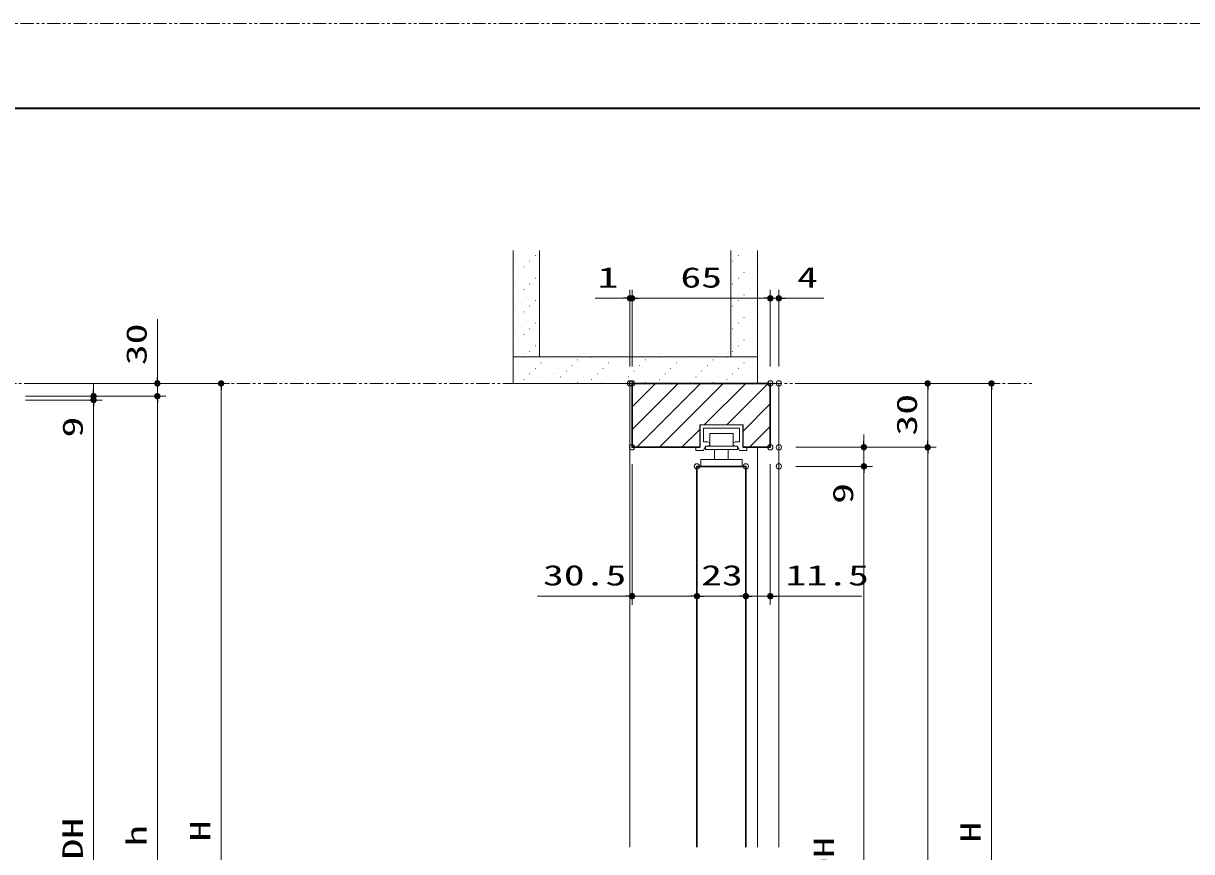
# Model space of a CAD drawing. Units: millimetres, scale not verified. Extents: x -1306 to 1306, y -607 to 607.
# Drawn here: x -755 to -206, y 205 to 594 of the extents above; entities that cross this region are included whole.
import ezdxf
from ezdxf.enums import TextEntityAlignment as Align

# ---------------------------------------------------------------- set-up
doc = ezdxf.new("R2010")
doc.units = ezdxf.units.MM
doc.header["$LTSCALE"] = 5
doc.header["$PDMODE"] = 32
doc.header["$PDSIZE"] = 2.5
doc.linetypes.add('USER2', pattern=[2.5, 1.25, -0.25, 0.25, -0.25, 0.25, -0.25])
for name, color, linetype, lineweight in [('0-1_線(白)', 7, 'Continuous', 30), ('0-2_線(黄)', 2, 'Continuous', 15), ('0-3_線(水)', 4, 'Continuous', 9), ('0-5_ハッチング', 6, 'Continuous', 9), ('0-7_寸法線', 3, 'Continuous', 13), ('0-8_陰線', 4, 'USER2', 9), ('0-9_0', 3, 'Continuous', 25), ('0-A_DEFPOINTS', 7, 'Continuous', 5), ('0-C_図面枠', 7, 'Continuous', 35)]:
    doc.layers.add(name, color=color, linetype=linetype, lineweight=lineweight)
doc.styles.add('ＭＳ ゴシック', font='')
doc.styles.get('ＭＳ ゴシック').set_extended_font_data('MS Gothic')

# ---------------------------------------------------------------- blocks, each defined once
blk = doc.blocks.new('_DOT')
at = {"layer": '0-9_0'}
blk.add_line((-2.5, 0), (-5, 0), dxfattribs=at)
for points in [[(0, 0), (-2.5, 0), (-2.48, 0.313)], [(0, 0), (-2.48, -0.313), (-2.5, 0)], [(0, 0), (-2.48, 0.313), (-2.421, 0.622)], [(0, 0), (-2.421, -0.622), (-2.48, -0.313)], [(0, 0), (-2.421, 0.622), (-2.324, 0.92)], [(0, 0), (-2.324, -0.92), (-2.421, -0.622)], [(0, 0), (-2.324, 0.92), (-2.191, 1.204)], [(0, 0), (-2.191, -1.204), (-2.324, -0.92)], [(0, 0), (-2.191, 1.204), (-2.023, 1.469)], [(0, 0), (-2.023, -1.469), (-2.191, -1.204)], [(0, 0), (-2.023, 1.469), (-1.822, 1.711)], [(0, 0), (-1.822, -1.711), (-2.023, -1.469)], [(0, 0), (-1.822, 1.711), (-1.594, 1.926)], [(0, 0), (-1.594, -1.926), (-1.822, -1.711)], [(0, 0), (-1.594, 1.926), (-1.34, 2.111)], [(0, 0), (-1.34, -2.111), (-1.594, -1.926)], [(0, 0), (-1.34, 2.111), (-1.064, 2.262)], [(0, 0), (-1.064, -2.262), (-1.34, -2.111)], [(0, 0), (-1.064, 2.262), (-0.773, 2.378)], [(0, 0), (-0.773, -2.378), (-1.064, -2.262)], [(0, 0), (-0.773, 2.378), (-0.468, 2.456)], [(0, 0), (-0.468, -2.456), (-0.773, -2.378)], [(0, 0), (-0.468, 2.456), (-0.157, 2.495)], [(0, 0), (-0.157, -2.495), (-0.468, -2.456)], [(0, 0), (-0.157, 2.495), (0.157, 2.495)], [(0, 0), (0.157, -2.495), (-0.157, -2.495)], [(0, 0), (0.157, 2.495), (0.468, 2.456)], [(0, 0), (0.468, 2.456), (0.773, 2.378)], [(0, 0), (0.773, 2.378), (1.064, 2.262)], [(0, 0), (1.064, 2.262), (1.34, 2.111)], [(0, 0), (1.34, 2.111), (1.594, 1.926)], [(0, 0), (1.594, 1.926), (1.822, 1.711)], [(0, 0), (1.822, 1.711), (2.023, 1.469)], [(0, 0), (2.023, 1.469), (2.191, 1.204)], [(0, 0), (2.191, 1.204), (2.324, 0.92)], [(0, 0), (2.324, 0.92), (2.421, 0.622)], [(0, 0), (2.421, 0.622), (2.48, 0.313)], [(0, 0), (2.48, 0.313), (2.5, 0)], [(0, 0), (0.468, -2.456), (0.157, -2.495)], [(0, 0), (0.773, -2.378), (0.468, -2.456)], [(0, 0), (1.064, -2.262), (0.773, -2.378)], [(0, 0), (1.34, -2.111), (1.064, -2.262)], [(0, 0), (1.594, -1.926), (1.34, -2.111)], [(0, 0), (1.822, -1.711), (1.594, -1.926)], [(0, 0), (2.023, -1.469), (1.822, -1.711)], [(0, 0), (2.191, -1.204), (2.023, -1.469)], [(0, 0), (2.324, -0.92), (2.191, -1.204)], [(0, 0), (2.421, -0.622), (2.324, -0.92)], [(0, 0), (2.48, -0.313), (2.421, -0.622)], [(0, 0), (2.5, 0), (2.48, -0.313)]]:
    blk.add_solid(points, dxfattribs=at)

msp = doc.modelspace()

# ---------------------------------------------------------------- linework, layer by layer
at = {"layer": '0-1_線(白)'}
for p, q in [((-469.094, 424.763), (-469.094, 394.763)), ((-469.094, 424.763), (-404.094, 424.763)), ((-404.094, 394.763), (-404.094, 424.763)), ((-469.094, 394.763), (-437.294, 394.763)), ((-416.894, 394.763), (-404.094, 394.763)), ((-438.594, 385.763), (-415.594, 385.763)), ((-438.594, 206.763), (-438.594, 385.763)), ((-415.594, 206.763), (-415.594, 385.763))]:
    msp.add_line(p, q, dxfattribs=at)
at = {"layer": '0-2_線(黄)'}
for p, q in [((-525.094, 487.263), (-525.094, 424.763)), ((-512.594, 437.263), (-512.594, 487.263)), ((-422.594, 437.263), (-422.594, 487.263)), ((-410.094, 424.763), (-410.094, 487.263)), ((-525.094, 437.263), (-410.094, 437.263)), ((-525.094, 424.763), (-470.094, 424.763))]:
    msp.add_line(p, q, dxfattribs=at)
at = {"layer": '0-3_線(水)'}
for p, q in [((-400.094, 424.763), (-470.094, 424.763)), ((-470.094, 424.763), (-470.094, 206.763)), ((-400.094, 424.763), (-400.094, 206.763)), ((-435.594, 403.763), (-418.594, 403.763)), ((-435.594, 403.763), (-435.594, 397.263)), ((-418.594, 403.763), (-418.594, 397.263)), ((-435.594, 397.263), (-433.594, 397.263)), ((-418.594, 397.263), (-420.594, 397.263)), ((-439.094, 394.763), (-439.094, 393.263)), ((-439.094, 393.263), (-435.594, 393.263)), ((-437.094, 394.763), (-437.294, 394.763)), ((-434.594, 395.263), (-435.594, 393.263)), ((-430.344, 393.763), (-430.344, 388.963)), ((-423.844, 393.763), (-423.844, 388.963)), ((-419.594, 395.263), (-418.594, 393.263)), ((-415.094, 393.263), (-418.594, 393.263)), ((-417.094, 394.763), (-416.894, 394.763)), ((-415.094, 394.763), (-415.094, 393.263)), ((-410.094, 394.763), (-410.094, 206.763))]:
    msp.add_line(p, q, dxfattribs=at)
for points in [[(-437.094, 394.763), (-437.094, 405.263), (-417.094, 405.263), (-417.094, 394.763)], [(-432.544, 395.263), (-432.544, 401.263), (-421.644, 401.263), (-421.644, 395.263)], [(-436.794, 385.763), (-436.794, 388.963), (-417.394, 388.963), (-417.394, 385.763)]]:
    msp.add_lwpolyline(points, dxfattribs=at)
msp.add_lwpolyline([(-434.594, 395.263), (-434.594, 393.763), (-419.594, 393.763), (-419.594, 395.263)], close=True, dxfattribs=at)
for centre, start, end in [((-433.594, 396.263), 270, 89.99996), ((-420.594, 396.263), 90, 270)]:
    msp.add_arc(centre, 1, start, end, dxfattribs=at)
at = {"layer": '0-5_ハッチング'}
for p, q in [((-521.257, 483.558), (-521.207, 483.558)), ((-518.605, 486.21), (-518.555, 486.21)), ((-514.627, 484.884), (-514.577, 484.884)), ((-419.168, 484.884), (-419.118, 484.884)), ((-415.191, 483.558), (-415.141, 483.558)), ((-412.539, 486.21), (-412.489, 486.21)), ((-523.908, 480.907), (-523.858, 480.907)), ((-519.931, 479.581), (-519.881, 479.581)), ((-517.279, 482.232), (-517.229, 482.232)), ((-515.953, 478.255), (-515.903, 478.255)), ((-513.302, 480.907), (-513.252, 480.907)), ((-421.82, 482.232), (-421.77, 482.232)), ((-420.494, 478.255), (-420.444, 478.255)), ((-417.842, 480.907), (-417.792, 480.907)), ((-413.865, 479.581), (-413.815, 479.581)), ((-411.213, 482.232), (-411.163, 482.232)), ((-522.582, 476.929), (-522.532, 476.929)), ((-521.257, 472.952), (-521.207, 472.952)), ((-518.605, 475.603), (-518.555, 475.603)), ((-514.627, 474.277), (-514.577, 474.277)), ((-419.168, 474.277), (-419.118, 474.277)), ((-416.516, 476.929), (-416.466, 476.929)), ((-415.191, 472.952), (-415.141, 472.952)), ((-412.539, 475.603), (-412.489, 475.603)), ((-523.908, 470.3), (-523.858, 470.3)), ((-519.931, 468.974), (-519.881, 468.974)), ((-517.279, 471.626), (-517.229, 471.626)), ((-515.953, 467.648), (-515.903, 467.648)), ((-513.302, 470.3), (-513.252, 470.3)), ((-421.82, 471.626), (-421.77, 471.626)), ((-420.494, 467.648), (-420.444, 467.648)), ((-417.842, 470.3), (-417.792, 470.3)), ((-413.865, 468.974), (-413.815, 468.974)), ((-411.213, 471.626), (-411.163, 471.626)), ((-522.582, 466.322), (-522.532, 466.322)), ((-521.257, 462.345), (-521.207, 462.345)), ((-518.605, 464.997), (-518.555, 464.997)), ((-514.627, 463.671), (-514.577, 463.671)), ((-419.168, 463.671), (-419.118, 463.671)), ((-416.516, 466.322), (-416.466, 466.322)), ((-415.191, 462.345), (-415.141, 462.345)), ((-412.539, 464.997), (-412.489, 464.997)), ((-523.908, 459.693), (-523.858, 459.693)), ((-519.931, 458.368), (-519.881, 458.368)), ((-517.279, 461.019), (-517.229, 461.019)), ((-515.953, 457.042), (-515.903, 457.042)), ((-513.302, 459.693), (-513.252, 459.693)), ((-421.82, 461.019), (-421.77, 461.019)), ((-420.494, 457.042), (-420.444, 457.042)), ((-417.842, 459.693), (-417.792, 459.693)), ((-413.865, 458.368), (-413.815, 458.368)), ((-411.213, 461.019), (-411.163, 461.019)), ((-522.582, 455.716), (-522.532, 455.716)), ((-521.257, 451.738), (-521.207, 451.738)), ((-518.605, 454.39), (-518.555, 454.39)), ((-514.627, 453.064), (-514.577, 453.064)), ((-419.168, 453.064), (-419.118, 453.064)), ((-416.516, 455.716), (-416.466, 455.716)), ((-415.191, 451.738), (-415.141, 451.738)), ((-412.539, 454.39), (-412.489, 454.39)), ((-523.908, 449.087), (-523.858, 449.087)), ((-522.582, 445.109), (-522.532, 445.109)), ((-519.931, 447.761), (-519.881, 447.761)), ((-517.279, 450.413), (-517.229, 450.413)), ((-515.953, 446.435), (-515.903, 446.435)), ((-513.302, 449.087), (-513.252, 449.087)), ((-421.82, 450.413), (-421.77, 450.413)), ((-420.494, 446.435), (-420.444, 446.435)), ((-417.842, 449.087), (-417.792, 449.087)), ((-416.516, 445.109), (-416.466, 445.109)), ((-413.865, 447.761), (-413.815, 447.761)), ((-411.213, 450.413), (-411.163, 450.413)), ((-521.257, 441.132), (-521.207, 441.132)), ((-518.605, 443.783), (-518.555, 443.783)), ((-517.279, 439.806), (-517.229, 439.806)), ((-514.627, 442.458), (-514.577, 442.458)), ((-421.82, 439.806), (-421.77, 439.806)), ((-419.168, 442.458), (-419.118, 442.458)), ((-415.191, 441.132), (-415.141, 441.132)), ((-412.539, 443.783), (-412.489, 443.783)), ((-411.213, 439.806), (-411.163, 439.806)), ((-523.908, 438.48), (-523.858, 438.48)), ((-522.582, 434.503), (-522.532, 434.503)), ((-519.931, 437.154), (-519.881, 437.154)), ((-515.953, 435.828), (-515.903, 435.828)), ((-513.302, 438.48), (-513.252, 438.48)), ((-511.976, 434.503), (-511.926, 434.503)), ((-509.324, 437.154), (-509.274, 437.154)), ((-505.347, 435.828), (-505.297, 435.828)), ((-501.369, 434.503), (-501.319, 434.503)), ((-498.718, 437.154), (-498.668, 437.154)), ((-494.74, 435.828), (-494.69, 435.828)), ((-490.763, 434.503), (-490.713, 434.503)), ((-488.111, 437.154), (-488.061, 437.154)), ((-484.133, 435.828), (-484.083, 435.828)), ((-480.156, 434.503), (-480.106, 434.503)), ((-477.504, 437.154), (-477.454, 437.154)), ((-473.527, 435.828), (-473.477, 435.828)), ((-469.549, 434.503), (-469.499, 434.503)), ((-466.898, 437.154), (-466.848, 437.154)), ((-462.92, 435.828), (-462.87, 435.828)), ((-458.943, 434.503), (-458.893, 434.503)), ((-456.291, 437.154), (-456.241, 437.154)), ((-452.314, 435.828), (-452.264, 435.828)), ((-448.336, 434.503), (-448.286, 434.503)), ((-445.685, 437.154), (-445.635, 437.154)), ((-441.707, 435.828), (-441.657, 435.828)), ((-437.73, 434.503), (-437.68, 434.503)), ((-435.078, 437.154), (-435.028, 437.154)), ((-431.1, 435.828), (-431.05, 435.828)), ((-427.123, 434.503), (-427.073, 434.503)), ((-424.471, 437.154), (-424.421, 437.154)), ((-420.494, 435.828), (-420.444, 435.828)), ((-417.842, 438.48), (-417.792, 438.48)), ((-416.516, 434.503), (-416.466, 434.503)), ((-413.865, 437.154), (-413.815, 437.154)), ((-521.257, 430.525), (-521.207, 430.525)), ((-518.605, 433.177), (-518.555, 433.177)), ((-517.279, 429.199), (-517.229, 429.199)), ((-514.627, 431.851), (-514.577, 431.851)), ((-510.65, 430.525), (-510.6, 430.525)), ((-507.998, 433.177), (-507.948, 433.177)), ((-506.672, 429.199), (-506.622, 429.199)), ((-504.021, 431.851), (-503.971, 431.851)), ((-500.043, 430.525), (-499.993, 430.525)), ((-497.392, 433.177), (-497.342, 433.177)), ((-496.066, 429.199), (-496.016, 429.199)), ((-493.414, 431.851), (-493.364, 431.851)), ((-489.437, 430.525), (-489.387, 430.525)), ((-486.785, 433.177), (-486.735, 433.177)), ((-485.459, 429.199), (-485.409, 429.199)), ((-482.808, 431.851), (-482.758, 431.851)), ((-478.83, 430.525), (-478.78, 430.525)), ((-476.178, 433.177), (-476.128, 433.177)), ((-474.853, 429.199), (-474.803, 429.199)), ((-472.201, 431.851), (-472.151, 431.851)), ((-468.224, 430.525), (-468.174, 430.525)), ((-465.572, 433.177), (-465.522, 433.177)), ((-464.246, 429.199), (-464.196, 429.199)), ((-461.594, 431.851), (-461.544, 431.851)), ((-457.617, 430.525), (-457.567, 430.525)), ((-454.965, 433.177), (-454.915, 433.177)), ((-453.639, 429.199), (-453.589, 429.199)), ((-450.988, 431.851), (-450.938, 431.851)), ((-447.01, 430.525), (-446.96, 430.525)), ((-444.359, 433.177), (-444.309, 433.177)), ((-443.033, 429.199), (-442.983, 429.199)), ((-440.381, 431.851), (-440.331, 431.851)), ((-436.404, 430.525), (-436.354, 430.525)), ((-433.752, 433.177), (-433.702, 433.177)), ((-432.426, 429.199), (-432.376, 429.199)), ((-429.775, 431.851), (-429.725, 431.851)), ((-425.797, 430.525), (-425.747, 430.525)), ((-423.145, 433.177), (-423.095, 433.177)), ((-421.82, 429.199), (-421.77, 429.199)), ((-419.168, 431.851), (-419.118, 431.851)), ((-415.191, 430.525), (-415.141, 430.525)), ((-412.539, 433.177), (-412.489, 433.177)), ((-411.213, 429.199), (-411.163, 429.199)), ((-523.908, 427.874), (-523.858, 427.874)), ((-519.931, 426.548), (-519.881, 426.548)), ((-515.953, 425.222), (-515.903, 425.222)), ((-513.302, 427.874), (-513.252, 427.874)), ((-509.324, 426.548), (-509.274, 426.548)), ((-505.347, 425.222), (-505.297, 425.222)), ((-502.695, 427.874), (-502.645, 427.874)), ((-498.718, 426.548), (-498.668, 426.548)), ((-494.74, 425.222), (-494.69, 425.222)), ((-492.088, 427.874), (-492.038, 427.874)), ((-488.111, 426.548), (-488.061, 426.548)), ((-484.133, 425.222), (-484.083, 425.222)), ((-481.482, 427.874), (-481.432, 427.874)), ((-477.504, 426.548), (-477.454, 426.548)), ((-473.527, 425.222), (-473.477, 425.222)), ((-470.875, 427.874), (-470.825, 427.874)), ((-469.094, 424.351), (-468.682, 424.763)), ((-469.094, 413.744), (-458.076, 424.763)), ((-469.094, 403.138), (-447.469, 424.763)), ((-466.898, 426.548), (-466.848, 426.548)), ((-466.862, 394.763), (-436.862, 424.763)), ((-462.92, 425.222), (-462.87, 425.222)), ((-460.269, 427.874), (-460.219, 427.874)), ((-456.291, 426.548), (-456.241, 426.548)), ((-456.256, 394.763), (-426.256, 424.763)), ((-452.314, 425.222), (-452.264, 425.222)), ((-449.662, 427.874), (-449.612, 427.874)), ((-445.685, 426.548), (-445.635, 426.548)), ((-441.707, 425.222), (-441.657, 425.222)), ((-439.055, 427.874), (-439.005, 427.874)), ((-435.149, 405.263), (-415.649, 424.763)), ((-435.078, 426.548), (-435.028, 426.548)), ((-431.1, 425.222), (-431.05, 425.222)), ((-428.449, 427.874), (-428.399, 427.874)), ((-424.543, 405.263), (-405.043, 424.763)), ((-424.471, 426.548), (-424.421, 426.548)), ((-420.494, 425.222), (-420.444, 425.222)), ((-417.842, 427.874), (-417.792, 427.874)), ((-413.865, 426.548), (-413.815, 426.548)), ((-416.894, 402.305), (-404.094, 415.105)), ((-445.649, 394.763), (-437.294, 403.118)), ((-413.829, 394.763), (-404.094, 404.498))]:
    msp.add_line(p, q, dxfattribs=at)
at = {"layer": '0-7_寸法線'}
for p, q in [((-470.094, 432.763), (-470.094, 468.763)), ((-469.094, 432.763), (-469.094, 468.763)), ((-469.094, 432.763), (-469.094, 468.763)), ((-404.094, 432.763), (-404.094, 468.763)), ((-404.094, 432.763), (-404.094, 468.763)), ((-400.094, 432.763), (-400.094, 468.763)), ((-473.094, 464.763), (-486.475, 464.763)), ((-469.094, 464.763), (-470.094, 464.763)), ((-466.094, 464.763), (-407.094, 464.763)), ((-466.094, 464.763), (-463.094, 464.763)), ((-407.094, 464.763), (-410.094, 464.763)), ((-404.094, 464.763), (-400.094, 464.763)), ((-397.094, 464.763), (-378.952, 464.763)), ((-692.348, 427.763), (-692.348, 454.954)), ((-754.348, 424.763), (-658.348, 424.763)), ((-754.348, 424.763), (-688.348, 424.763)), ((-722.348, 421.763), (-722.348, 424.763)), ((-692.348, 418.763), (-692.348, 424.763)), ((-392.094, 424.763), (-296.094, 424.763)), ((-392.094, 424.763), (-326.094, 424.763)), ((-754.348, 418.763), (-688.348, 418.763)), ((-754.348, 418.763), (-688.348, 418.763)), ((-754.348, 418.763), (-718.348, 418.763)), ((-722.348, 418.763), (-722.348, 416.963)), ((-662.348, 421.763), (-662.348, 7.763)), ((-330.094, 421.763), (-330.094, 397.763)), ((-300.094, 421.763), (-300.094, 7.763)), ((-754.348, 416.963), (-718.348, 416.963)), ((-754.348, 416.963), (-718.348, 416.963)), ((-722.348, 413.963), (-722.348, 10.763)), ((-722.348, 413.963), (-722.348, 396.773)), ((-692.348, 415.763), (-692.348, 412.763)), ((-692.348, 415.763), (-692.348, 7.763)), ((-360.094, 397.763), (-360.094, 400.763)), ((-392.094, 394.763), (-326.094, 394.763)), ((-392.094, 394.763), (-326.094, 394.763)), ((-392.094, 394.763), (-356.094, 394.763)), ((-360.094, 394.763), (-360.094, 385.763)), ((-330.094, 391.763), (-330.094, 7.763)), ((-469.094, 386.763), (-469.094, 320.763)), ((-404.094, 386.763), (-404.094, 320.763)), ((-392.094, 385.763), (-356.094, 385.763)), ((-392.094, 385.763), (-356.094, 385.763)), ((-360.094, 382.763), (-360.094, 22.763)), ((-360.094, 382.763), (-360.094, 365.573)), ((-438.594, 377.763), (-438.594, 320.763)), ((-438.594, 377.763), (-438.594, 320.763)), ((-415.594, 377.763), (-415.594, 320.763)), ((-415.594, 377.763), (-415.594, 320.763)), ((-472.094, 324.763), (-513.571, 324.763)), ((-438.594, 324.763), (-469.094, 324.763)), ((-441.594, 324.763), (-444.594, 324.763)), ((-438.594, 324.763), (-415.594, 324.763)), ((-435.594, 324.763), (-432.594, 324.763)), ((-418.594, 324.763), (-421.594, 324.763)), ((-415.594, 324.763), (-404.094, 324.763)), ((-412.594, 324.763), (-409.594, 324.763)), ((-401.094, 324.763), (-361.047, 324.763))]:
    msp.add_line(p, q, dxfattribs=at)
msp.add_lwpolyline([(-437.294, 394.763), (-437.294, 405.263), (-416.894, 405.263), (-416.894, 394.763)], dxfattribs=at)
at = {"layer": '0-8_陰線'}
for p, q in [((387.036, 594), (-1292.964, 594)), ((-1179.904, 424.763), (-281.081, 424.763))]:
    msp.add_line(p, q, dxfattribs=at)
at = {"layer": '0-A_DEFPOINTS'}
for p in [(-470.094, 464.763), (-404.094, 464.763), (-400.094, 464.763), (-692.348, 424.763), (-470.094, 424.763), (-469.094, 424.763), (-404.094, 424.763), (-400.094, 424.763), (-400.094, 424.763), (-722.348, 418.763), (-469.094, 394.763), (-404.094, 394.763), (-400.094, 394.763), (-330.094, 394.763), (-438.594, 385.763), (-415.594, 385.763), (-400.094, 385.763), (-400.094, 385.763), (-360.094, 385.763), (-438.594, 324.763), (-415.594, 324.763), (-404.094, 324.763)]:
    msp.add_point(p, dxfattribs=at)
at = {"layer": '0-C_図面枠'}
msp.add_lwpolyline([(-1252.964, -554), (347.036, -554), (347.036, 554), (-1252.964, 554)], close=True, dxfattribs=at)

# ---------------------------------------------------------------- block references
at = {"layer": '0-7_寸法線', "xscale": 0.6, "yscale": 0.6}
for p in [(-470.094, 464.763), (-404.094, 464.763), (-404.094, 464.763), (-469.094, 324.763), (-438.594, 324.763), (-415.594, 324.763)]:
    msp.add_blockref('_DOT', p, dxfattribs=at)
for p, rotation in [((-469.094, 464.763), 180), ((-469.094, 464.763), 180), ((-400.094, 464.763), 180), ((-692.348, 424.763), 270), ((-662.348, 424.763), 90), ((-330.094, 424.763), 90), ((-300.094, 424.763), 90), ((-722.348, 418.763), 270), ((-722.348, 416.963), 90), ((-722.348, 416.963), 90), ((-692.348, 418.763), 90), ((-692.348, 418.763), 90), ((-360.094, 394.763), 270), ((-330.094, 394.763), 270), ((-330.094, 394.763), 90), ((-360.094, 385.763), 90), ((-360.094, 385.763), 90), ((-438.594, 324.763), 180), ((-415.594, 324.763), 180), ((-404.094, 324.763), 180)]:
    msp.add_blockref('_DOT', p, dxfattribs=dict(at, rotation=rotation))

# ---------------------------------------------------------------- texts
at = {"layer": '0-7_寸法線', "style": 'ＭＳ ゴシック', "width": 1.5}
for s, p in [('1', (-485.332, 466.913)), ('65', (-446.356, 466.913)), ('4', (-391.523, 466.913)), ('30.5', (-510.999, 326.913)), ('23', (-436.618, 326.913)), ('11.5', (-396.952, 326.913))]:
    msp.add_text(s, height=9.604, dxfattribs=at).set_placement(p, align=Align.BOTTOM_LEFT)
for s, p in [('30', (-694.498, 433.335)), ('30', (-332.244, 400.239)), ('9', (-724.498, 399.344)), ('9', (-362.244, 368.144)), ('DH', (-724.498, 200.925)), ('h', (-694.498, 207.239)), ('H', (-664.498, 209.525)), ('H', (-302.244, 208.925)), ('DH', (-371.244, 191.925))]:
    msp.add_text(s, height=9.604, rotation=90, dxfattribs=at).set_placement(p, align=Align.BOTTOM_LEFT)

doc.saveas('drawing.dxf')
